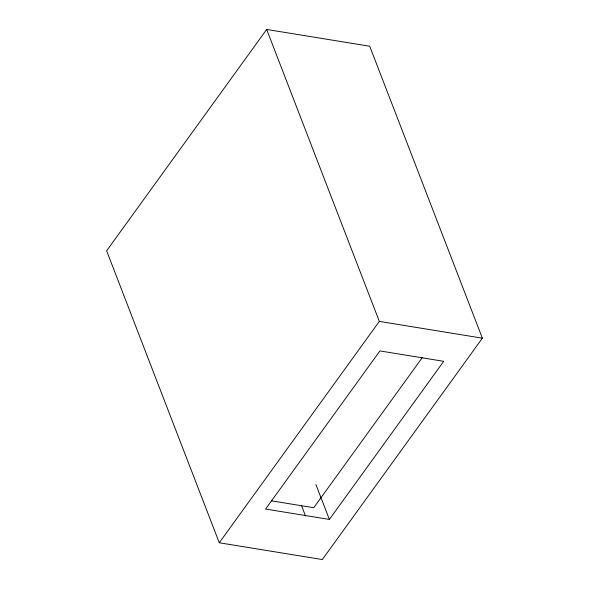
<?xml version="1.0" encoding="UTF-8"?>
<svg xmlns="http://www.w3.org/2000/svg" width="589" height="589" viewBox="0 0 589 589"><rect width="100%" height="100%" fill="white"/><g stroke="black" fill="none" stroke-linecap="round" stroke-linejoin="round"><path stroke-width="0.88" d="M266.677 29.45L106.624 250.818L219.277 542.764L322.323 559.55L482.376 338.182L369.723 46.236L266.677 29.45L379.331 321.403L219.277 542.764M422.504 357.309L313.753 507.718L271.374 500.819M329.384 519.439L443.708 361.315L379.927 350.926L265.602 509.051L329.384 519.439L315.866 484.401M379.331 321.403L482.376 338.182M301.516 505.612L305.477 515.883"/></g></svg>
